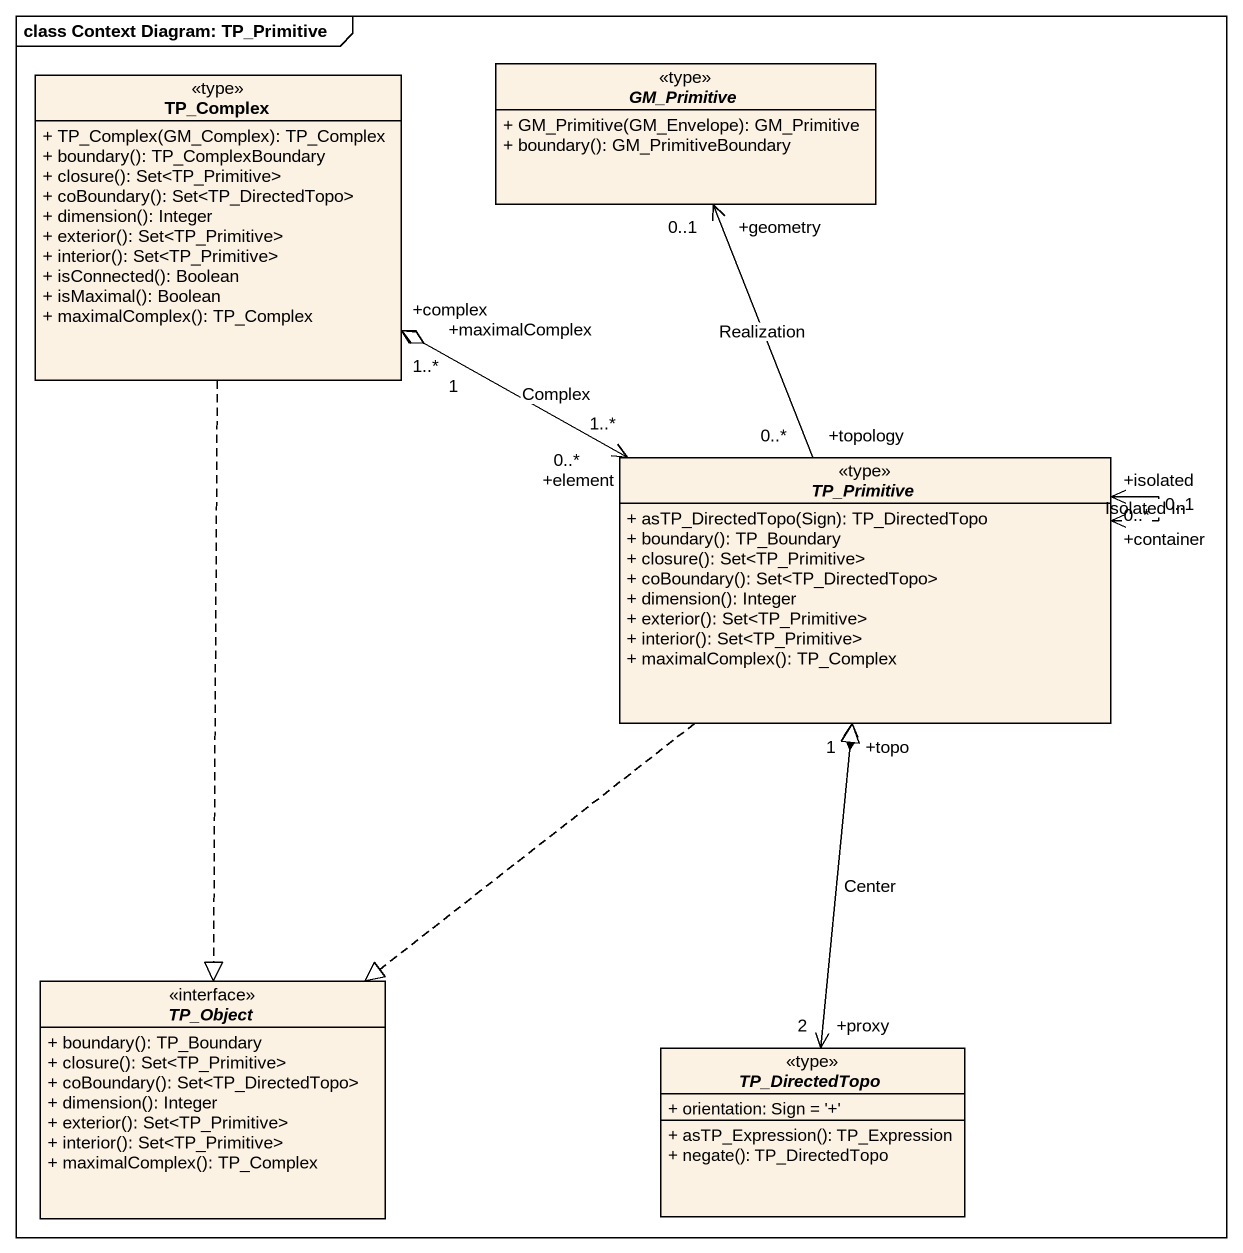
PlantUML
@startuml
mainframe class Context Diagram: TP_Primitive
hide circle
hide empty members
skinparam classAttributeIconSize 0
class TP_Complex <<type>> {
  + TP_Complex(GM_Complex): TP_Complex
  + boundary(): TP_ComplexBoundary
  + closure(): Set<TP_Primitive>
  + coBoundary(): Set<TP_DirectedTopo>
  + dimension(): Integer
  + exterior(): Set<TP_Primitive>
  + interior(): Set<TP_Primitive>
  + isConnected(): Boolean
  + isMaximal(): Boolean
  + maximalComplex(): TP_Complex
}
abstract class GM_Primitive <<type>> {
  + GM_Primitive(GM_Envelope): GM_Primitive
  + boundary(): GM_PrimitiveBoundary
}
abstract class TP_Primitive <<type>> {
  + asTP_DirectedTopo(Sign): TP_DirectedTopo
  + boundary(): TP_Boundary
  + closure(): Set<TP_Primitive>
  + coBoundary(): Set<TP_DirectedTopo>
  + dimension(): Integer
  + exterior(): Set<TP_Primitive>
  + interior(): Set<TP_Primitive>
  + maximalComplex(): TP_Complex
}
interface TP_Object {
  + boundary(): TP_Boundary
  + closure(): Set<TP_Primitive>
  + coBoundary(): Set<TP_DirectedTopo>
  + dimension(): Integer
  + exterior(): Set<TP_Primitive>
  + interior(): Set<TP_Primitive>
  + maximalComplex(): TP_Complex
}
abstract class TP_DirectedTopo <<type>> {
  + orientation: Sign = '+'
  + asTP_Expression(): TP_Expression
  + negate(): TP_DirectedTopo
}
TP_Complex ..|> TP_Object
GM_Primitive "+geometry\n0..1" <-- "+topology\n0..*" TP_Primitive : Realization
TP_Primitive "+element\n1..*" <-left-o "+complex\n1..*" TP_Complex : Complex
TP_Primitive "0..*" -left-> "+maximalComplex\n1" TP_Complex
TP_Primitive "+container\n0..1" <--> "+isolated\n0..*" TP_Primitive : Isolated In
TP_Primitive ..|> TP_Object
TP_Primitive "+topo\n1" *--> "+proxy\n2" TP_DirectedTopo : Center
TP_DirectedTopo -up-|> TP_Primitive
@enduml
